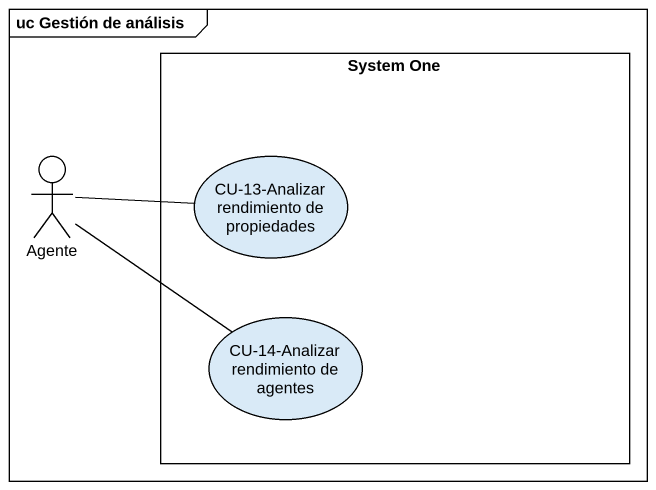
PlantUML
@startuml
mainframe uc Gestión de análisis
rectangle "System One" as System_One {
  usecase "CU-13-Analizar rendimiento de propiedades" as CU_13_Analizar_rendimiento
  usecase "CU-14-Analizar rendimiento de agentes" as CU_14_Analizar_rendimiento
}
actor Agente
Agente -right- CU_13_Analizar_rendimiento
Agente -- CU_14_Analizar_rendimiento
@enduml
